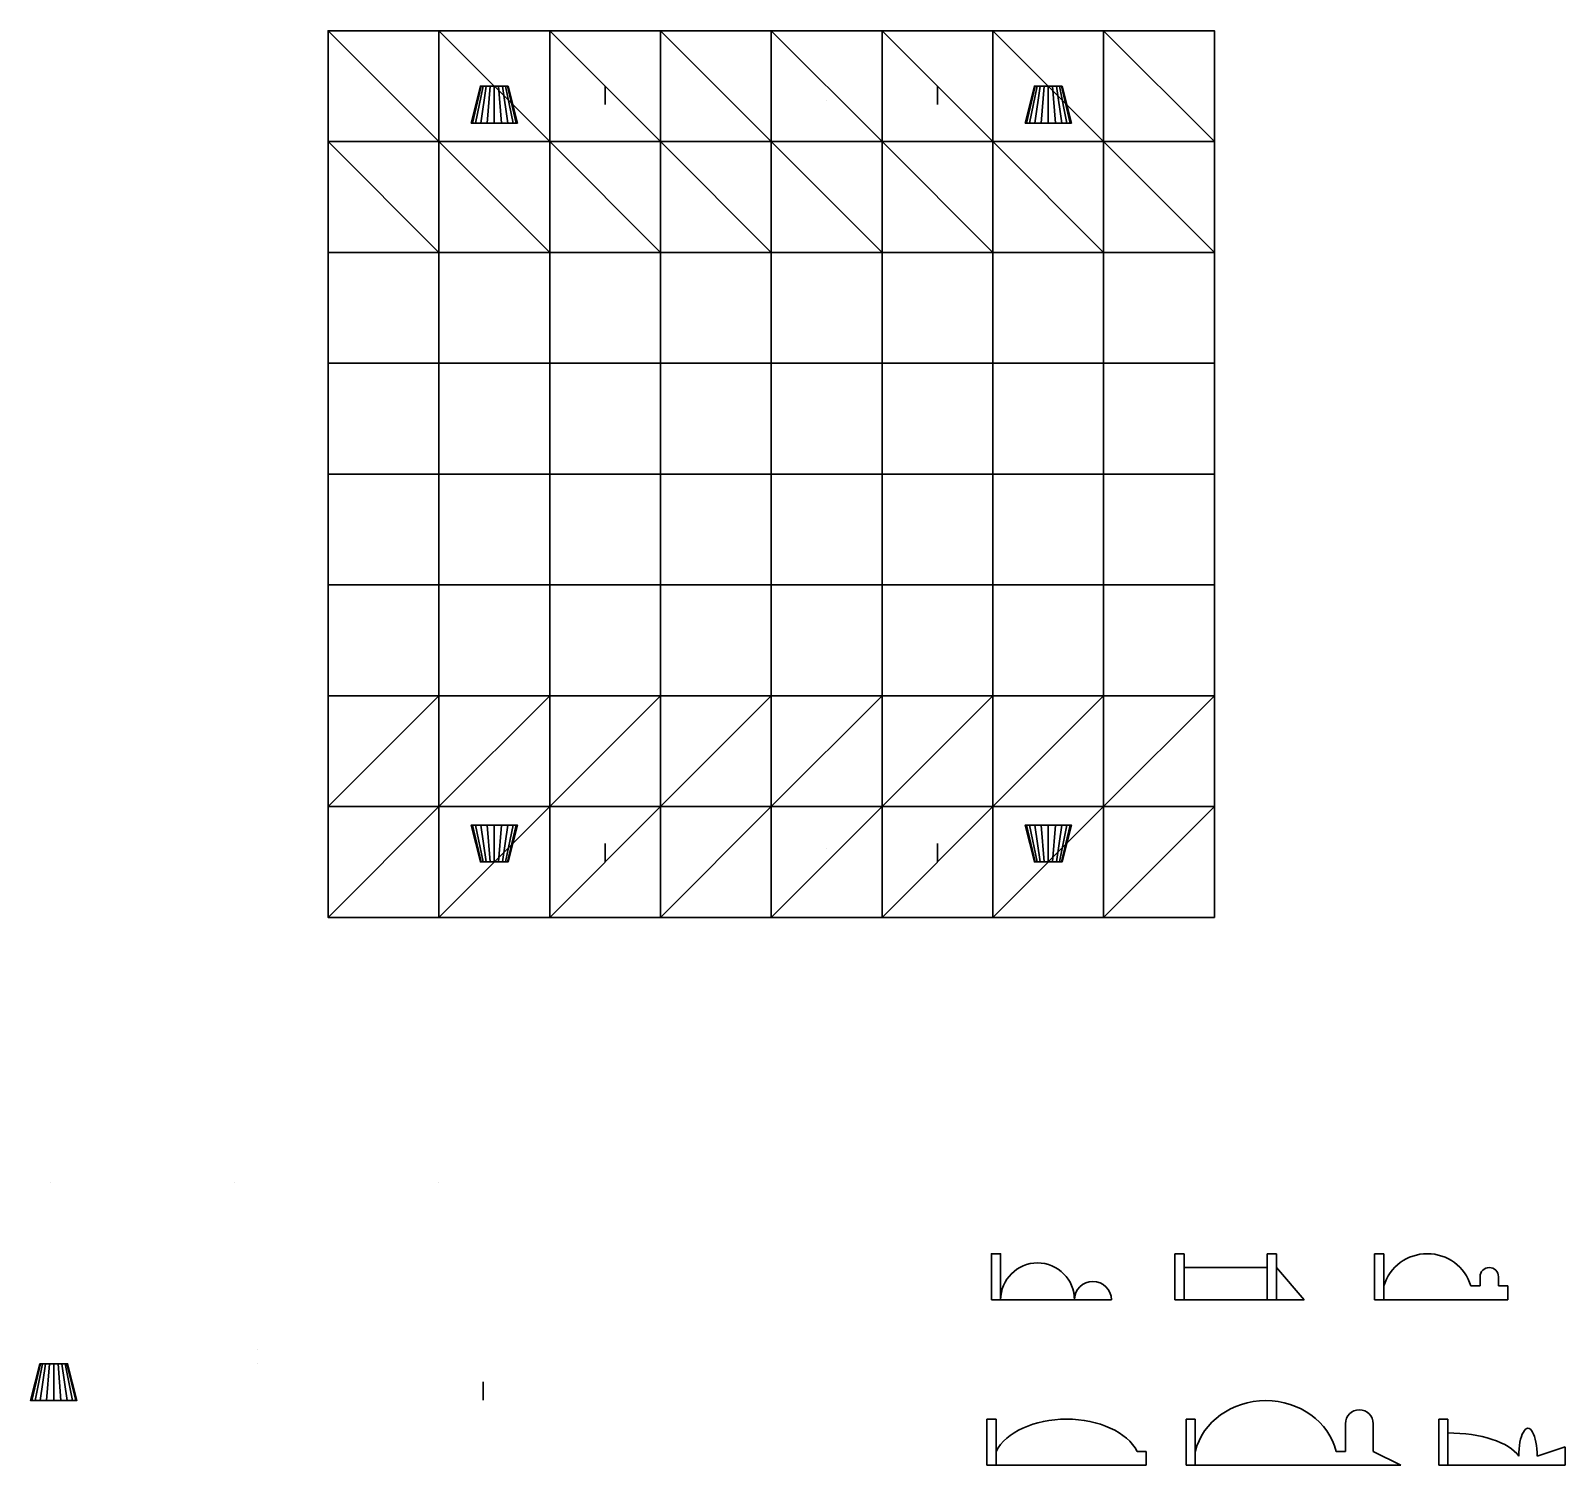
# Model space of a CAD drawing. Extents: x -201 to -35, y -31 to 124.
import ezdxf

# ---------------------------------------------------------------- set-up
doc = ezdxf.new("R2010")
doc.units = 12
doc.header["$LTSCALE"] = 3
doc.layers.get('0').update_dxf_attribs({"lineweight": 30})

msp = doc.modelspace()

# ---------------------------------------------------------------- linework, layer by layer
at = {"ltscale": 0.05}
for p, q in [((-168.64, 124.45), (-156.64, 112.45)), ((-156.64, 124.45), (-144.64, 112.45)), ((-144.64, 124.45), (-132.64, 112.45)), ((-132.64, 124.45), (-120.64, 112.45)), ((-120.64, 124.45), (-108.64, 112.45)), ((-108.64, 124.45), (-96.64, 112.45)), ((-96.64, 124.45), (-84.64, 112.45)), ((-84.64, 124.45), (-72.64, 112.45)), ((-168.64, 112.45), (-156.64, 100.45)), ((-156.64, 112.45), (-144.64, 100.45)), ((-144.64, 112.45), (-132.64, 100.45)), ((-132.64, 112.45), (-120.64, 100.45)), ((-120.64, 112.45), (-108.64, 100.45)), ((-108.64, 112.45), (-96.64, 100.45)), ((-96.64, 112.45), (-84.64, 100.45)), ((-84.64, 112.45), (-72.64, 100.45)), ((-168.64, 40.45), (-156.64, 52.45)), ((-156.64, 40.45), (-144.64, 52.45)), ((-144.64, 40.45), (-132.64, 52.45)), ((-132.64, 40.45), (-120.64, 52.45)), ((-120.64, 40.45), (-108.64, 52.45)), ((-108.64, 40.45), (-96.64, 52.45)), ((-96.64, 40.45), (-84.64, 52.45)), ((-84.64, 40.45), (-72.64, 52.45)), ((-168.64, 28.45), (-156.64, 40.45)), ((-156.64, 28.45), (-144.64, 40.45)), ((-144.64, 28.45), (-132.64, 40.45)), ((-132.64, 28.45), (-120.64, 40.45)), ((-120.64, 28.45), (-108.64, 40.45)), ((-108.64, 28.45), (-96.64, 40.45)), ((-96.64, 28.45), (-84.64, 40.45)), ((-84.64, 28.45), (-72.64, 40.45)), ((-75.93, -7.96), (-76.93, -7.96)), ((-76.93, -7.96), (-76.93, -12.96)), ((-75.93, -9.46), (-75.93, -7.96)), ((-65.93, -7.96), (-66.93, -7.96)), ((-66.93, -7.96), (-66.93, -12.96)), ((-65.93, -9.46), (-65.93, -7.96)), ((-54.3, -7.96), (-55.3, -7.96)), ((-55.3, -7.96), (-55.3, -12.96)), ((-54.3, -9.46), (-54.3, -7.96)), ((-75.93, -9.46), (-75.93, -12.96)), ((-75.93, -9.46), (-66.93, -9.46)), ((-66.93, -9.46), (-66.93, -12.96)), ((-65.93, -9.46), (-65.93, -12.96)), ((-62.93, -12.96), (-65.93, -9.46)), ((-54.3, -9.46), (-54.3, -12.96)), ((-40.87, -11.46), (-40.87, -12.96)), ((-96.8, -12.96), (-95.8, -12.96)), ((-95.8, -12.96), (-83.8, -12.96)), ((-76.93, -12.96), (-75.93, -12.96)), ((-75.93, -12.96), (-62.93, -12.96)), ((-66.93, -12.96), (-65.93, -12.96)), ((-65.93, -12.96), (-62.93, -12.96)), ((-55.3, -12.96), (-54.3, -12.96)), ((-54.3, -12.96), (-40.87, -12.96)), ((-96.28, -25.87), (-97.28, -25.87)), ((-97.28, -25.87), (-97.28, -30.87)), ((-96.28, -27.37), (-96.28, -25.87)), ((-74.71, -25.87), (-75.71, -25.87)), ((-75.71, -25.87), (-75.71, -30.87)), ((-74.71, -27.37), (-74.71, -25.87)), ((-58.45, -29.37), (-58.45, -26.37)), ((-55.45, -26.37), (-55.45, -29.37)), ((-47.35, -25.87), (-48.35, -25.87)), ((-48.35, -25.87), (-48.35, -30.87)), ((-47.35, -27.37), (-47.35, -25.87)), ((-96.28, -27.37), (-96.28, -30.87)), ((-74.71, -27.37), (-74.71, -30.87)), ((-47.35, -27.37), (-47.35, -30.87)), ((-80.02, -29.37), (-80.02, -30.87)), ((-52.45, -30.87), (-55.45, -29.37)), ((-34.64, -28.87), (-37.68, -29.87)), ((-34.64, -30.87), (-34.64, -28.87)), ((-97.28, -30.87), (-96.28, -30.87)), ((-96.28, -30.87), (-80.02, -30.87)), ((-75.71, -30.87), (-74.71, -30.87)), ((-74.71, -30.87), (-58.45, -30.87)), ((-55.45, -30.87), (-58.45, -30.87)), ((-55.45, -30.87), (-52.45, -30.87)), ((-48.35, -30.87), (-34.64, -30.87)), ((-48.35, -30.87), (-47.35, -30.87))]:
    msp.add_line(p, q, dxfattribs=at)
at = {"ltscale": 0.05, "extrusion": (-1, -2.71926e-32, 6.12323e-17)}
for p, q in [((-162.64, 118.45), (-162.64, 118.45, 13)), ((-162.64, 118.45, -1), (-162.64, 118.45)), ((-162.64, 118.45, 9), (-162.64, 118.45, 10)), ((-162.64, 118.45, 10), (-162.64, 118.45, 13)), ((-150.64, 118.45), (-150.64, 118.45, 16.26)), ((-150.64, 118.45, -1), (-150.64, 118.45)), ((-138.64, 118.45, -1), (-138.64, 118.45, 12.71)), ((-138.64, 118.45, 12.71), (-138.64, 116.45, 12.71)), ((-138.64, 118.45, -1), (-138.64, 118.45)), ((-126.64, 118.45), (-126.64, 118.45, 13.42)), ((-126.64, 118.45, -1), (-126.64, 118.45)), ((-114.64, 118.45), (-114.64, 118.45, 16.26)), ((-114.64, 118.45, 19.26), (-114.64, 118.45, 16.26)), ((-114.64, 118.45, 19.26), (-114.64, 118.45, 22.26)), ((-114.64, 118.45, -1), (-114.64, 118.45)), ((-102.64, 118.45, -1), (-102.64, 118.45, 12.71)), ((-102.64, 118.45, 12.71), (-102.64, 116.45, 12.71)), ((-102.64, 118.45, -1), (-102.64, 118.45)), ((-90.64, 118.45), (-90.64, 118.45, 16.26)), ((-90.64, 118.45, -1), (-90.64, 118.45)), ((-78.64, 118.45, 1), (-78.64, 118.45, 14)), ((-78.64, 118.45), (-78.64, 118.45, 1)), ((-78.64, 118.45, 10), (-78.64, 118.45, 11)), ((-78.64, 118.45, 11), (-78.64, 118.45, 14)), ((-162.64, 106.45, -1), (-162.64, 106.45)), ((-162.64, 106.45), (-162.64, 106.45, 12)), ((-150.64, 106.45, -1), (-150.64, 106.45)), ((-150.64, 106.45), (-150.64, 106.45, 12)), ((-138.64, 106.45, -1), (-138.64, 106.45)), ((-138.64, 106.45), (-138.64, 106.45, 12)), ((-126.64, 106.45, -1), (-126.64, 106.45)), ((-126.64, 106.45), (-126.64, 106.45, 12)), ((-114.64, 106.45, -1), (-114.64, 106.45)), ((-114.64, 106.45), (-114.64, 106.45, 12)), ((-102.64, 106.45, -1), (-102.64, 106.45)), ((-102.64, 106.45), (-102.64, 106.45, 12)), ((-90.64, 106.45, -1), (-90.64, 106.45)), ((-90.64, 106.45), (-90.64, 106.45, 12)), ((-78.64, 106.45, -1), (-78.64, 106.45)), ((-78.64, 106.45), (-78.64, 106.45, 12))]:
    msp.add_line(p, q, dxfattribs=at)
at = {"ltscale": 0.05, "extrusion": (1, 2.71926e-32, -6.12323e-17)}
for p, q in [((-150.64, 116.95, 17.26), (-150.64, 116.95, 17.26)), ((-114.64, 116.95, 16.26), (-114.64, 116.95, 16.26)), ((-90.64, 116.95, 17.26), (-90.64, 116.95, 17.26))]:
    msp.add_line(p, q, dxfattribs=at)
at = {"ltscale": 0.05, "extrusion": (-1, 0, 6.12323e-17)}
for p, q in [((-162.64, 46.45, -1), (-162.64, 46.45)), ((-162.64, 46.45), (-162.64, 46.45, 12)), ((-150.64, 46.45, -1), (-150.64, 46.45)), ((-150.64, 46.45), (-150.64, 46.45, 12)), ((-138.64, 46.45, -1), (-138.64, 46.45)), ((-138.64, 46.45), (-138.64, 46.45, 12)), ((-126.64, 46.45, -1), (-126.64, 46.45)), ((-126.64, 46.45), (-126.64, 46.45, 12)), ((-114.64, 46.45, -1), (-114.64, 46.45)), ((-114.64, 46.45), (-114.64, 46.45, 12)), ((-102.64, 46.45, -1), (-102.64, 46.45)), ((-102.64, 46.45), (-102.64, 46.45, 12)), ((-90.64, 46.45, -1), (-90.64, 46.45)), ((-90.64, 46.45), (-90.64, 46.45, 12)), ((-78.64, 46.45, -1), (-78.64, 46.45)), ((-78.64, 46.45), (-78.64, 46.45, 12)), ((-138.64, 34.45, 12.71), (-138.64, 36.45, 12.71)), ((-102.64, 34.45, 12.71), (-102.64, 36.45, 12.71)), ((-162.64, 34.45), (-162.64, 34.45, 13)), ((-162.64, 34.45, -1), (-162.64, 34.45)), ((-162.64, 34.45, 9), (-162.64, 34.45, 10)), ((-162.64, 34.45, 10), (-162.64, 34.45, 13)), ((-150.64, 34.45), (-150.64, 34.45, 16.26)), ((-150.64, 34.45, -1), (-150.64, 34.45)), ((-138.64, 34.45, -1), (-138.64, 34.45, 12.71)), ((-138.64, 34.45, -1), (-138.64, 34.45)), ((-126.64, 34.45), (-126.64, 34.45, 13.42)), ((-126.64, 34.45, -1), (-126.64, 34.45)), ((-114.64, 34.45), (-114.64, 34.45, 16.26)), ((-114.64, 34.45, 19.26), (-114.64, 34.45, 16.26)), ((-114.64, 34.45, 19.26), (-114.64, 34.45, 22.26)), ((-114.64, 34.45, -1), (-114.64, 34.45)), ((-102.64, 34.45, -1), (-102.64, 34.45, 12.71)), ((-102.64, 34.45, -1), (-102.64, 34.45)), ((-90.64, 34.45), (-90.64, 34.45, 16.26)), ((-90.64, 34.45, -1), (-90.64, 34.45)), ((-78.64, 34.45, 1), (-78.64, 34.45, 14)), ((-78.64, 34.45), (-78.64, 34.45, 1)), ((-78.64, 34.45, 10), (-78.64, 34.45, 11)), ((-78.64, 34.45, 11), (-78.64, 34.45, 14)), ((-198.73, -0.28, -5), (-198.73, -0.28, -4)), ((-198.73, -0.28, -4), (-198.73, -0.28, 8)), ((-178.81, -0.28, -4.05), (-178.81, -0.28, 8.95)), ((-178.81, -0.28, -5.05), (-178.81, -0.28, -4.05)), ((-178.81, -0.28, 4.95), (-178.81, -0.28, 5.95)), ((-178.81, -0.28, 5.95), (-178.81, -0.28, 8.95)), ((-156.71, -0.28, -4.52), (-156.71, -0.28, 8.9)), ((-156.71, -0.28, -5.52), (-156.71, -0.28, -4.52)), ((-176.29, -19.87, -8.13), (-176.29, -19.87, 8.13)), ((-176.29, -19.87, 11.13), (-176.29, -19.87, 8.13)), ((-176.29, -19.87, 11.13), (-176.29, -19.87, 14.13)), ((-176.29, -19.87, -9.13), (-176.29, -19.87, -8.13)), ((-151.83, -23.82, 12.71), (-151.83, -21.82, 12.71)), ((-151.83, -23.82, -1), (-151.83, -23.82, 12.71)), ((-151.83, -23.82, -1), (-151.83, -23.82))]:
    msp.add_line(p, q, dxfattribs=at)
at = {"ltscale": 0.05, "extrusion": (1, 0, -6.12323e-17)}
for p, q in [((-150.64, 35.95, 17.26), (-150.64, 35.95, 17.26)), ((-114.64, 35.95, 16.26), (-114.64, 35.95, 16.26)), ((-90.64, 35.95, 17.26), (-90.64, 35.95, 17.26)), ((-176.29, -18.37, 8.13), (-176.29, -18.37, 8.13))]:
    msp.add_line(p, q, dxfattribs=at)
at = {"ltscale": 0.05, "extrusion": (0, 0, -1)}
for p, q in [((-95.8, -11.46), (-95.8, -12.96)), ((-75.93, -11.46), (-75.93, -12.96)), ((-65.93, -11.46), (-65.93, -12.96)), ((-54.3, -11.46), (-54.3, -12.96)), ((-44.87, -11.46), (-43.87, -11.46)), ((-44.87, -11.46), (-43.87, -11.46)), ((-43.87, -11.46), (-43.87, -10.46)), ((-41.87, -10.46), (-41.87, -11.46)), ((-41.87, -11.46), (-40.87, -11.46)), ((-96.28, -29.37), (-96.28, -30.87)), ((-81.02, -29.37), (-80.02, -29.37)), ((-81.02, -29.37), (-80.02, -29.37)), ((-80.02, -29.37), (-80.02, -29.37)), ((-74.71, -29.37), (-74.71, -30.87)), ((-59.45, -29.37), (-58.45, -29.37)), ((-59.45, -29.37), (-58.45, -29.37)), ((-58.45, -29.37), (-58.45, -29.37))]:
    msp.add_line(p, q, dxfattribs=at)
at = {"ltscale": 0.05, "extrusion": (1, -1.22465e-16, 6.12323e-17)}
for p, q in [((-198.36, -19.87, -7.63), (-198.36, -19.87, 8.63)), ((-198.36, -19.87, -8.63), (-198.36, -19.87, -7.63))]:
    msp.add_line(p, q, dxfattribs=at)
at = {"ltscale": 0.05, "extrusion": (-1, 1.22465e-16, -6.12323e-17)}
msp.add_line((-198.36, -21.37, 9.63), (-198.36, -21.37, 9.63), dxfattribs=at)
at = {"ltscale": 0.05}
for points in [[(-168.64, 124.45), (-156.64, 124.45), (-156.64, 112.45), (-168.64, 112.45)], [(-168.64, 112.45), (-156.64, 112.45), (-156.64, 124.45), (-168.64, 124.45)], [(-156.64, 124.45), (-144.64, 124.45), (-144.64, 112.45), (-156.64, 112.45)], [(-156.64, 112.45), (-144.64, 112.45), (-144.64, 124.45), (-156.64, 124.45)], [(-144.64, 124.45), (-132.64, 124.45), (-132.64, 112.45), (-144.64, 112.45)], [(-144.64, 112.45), (-132.64, 112.45), (-132.64, 124.45), (-144.64, 124.45)], [(-132.64, 124.45), (-120.64, 124.45), (-120.64, 112.45), (-132.64, 112.45)], [(-132.64, 112.45), (-120.64, 112.45), (-120.64, 124.45), (-132.64, 124.45)], [(-120.64, 124.45), (-108.64, 124.45), (-108.64, 112.45), (-120.64, 112.45)], [(-120.64, 112.45), (-108.64, 112.45), (-108.64, 124.45), (-120.64, 124.45)], [(-108.64, 124.45), (-96.64, 124.45), (-96.64, 112.45), (-108.64, 112.45)], [(-108.64, 112.45), (-96.64, 112.45), (-96.64, 124.45), (-108.64, 124.45)], [(-96.64, 124.45), (-84.64, 124.45), (-84.64, 112.45), (-96.64, 112.45)], [(-96.64, 112.45), (-84.64, 112.45), (-84.64, 124.45), (-96.64, 124.45)], [(-84.64, 124.45), (-72.64, 124.45), (-72.64, 112.45), (-84.64, 112.45)], [(-84.64, 112.45), (-72.64, 112.45), (-72.64, 124.45), (-84.64, 124.45)], [(-168.64, 112.45), (-156.64, 112.45), (-156.64, 100.45), (-168.64, 100.45)], [(-168.64, 100.45), (-156.64, 100.45), (-156.64, 112.45), (-168.64, 112.45)], [(-156.64, 112.45), (-144.64, 112.45), (-144.64, 100.45), (-156.64, 100.45)], [(-156.64, 100.45), (-144.64, 100.45), (-144.64, 112.45), (-156.64, 112.45)], [(-144.64, 112.45), (-132.64, 112.45), (-132.64, 100.45), (-144.64, 100.45)], [(-144.64, 100.45), (-132.64, 100.45), (-132.64, 112.45), (-144.64, 112.45)], [(-132.64, 112.45), (-120.64, 112.45), (-120.64, 100.45), (-132.64, 100.45)], [(-132.64, 100.45), (-120.64, 100.45), (-120.64, 112.45), (-132.64, 112.45)], [(-120.64, 112.45), (-108.64, 112.45), (-108.64, 100.45), (-120.64, 100.45)], [(-120.64, 100.45), (-108.64, 100.45), (-108.64, 112.45), (-120.64, 112.45)], [(-108.64, 112.45), (-96.64, 112.45), (-96.64, 100.45), (-108.64, 100.45)], [(-108.64, 100.45), (-96.64, 100.45), (-96.64, 112.45), (-108.64, 112.45)], [(-96.64, 112.45), (-84.64, 112.45), (-84.64, 100.45), (-96.64, 100.45)], [(-96.64, 100.45), (-84.64, 100.45), (-84.64, 112.45), (-96.64, 112.45)], [(-84.64, 112.45), (-72.64, 112.45), (-72.64, 100.45), (-84.64, 100.45)], [(-84.64, 100.45), (-72.64, 100.45), (-72.64, 112.45), (-84.64, 112.45)], [(-168.64, 100.45), (-156.64, 100.45), (-156.64, 88.45), (-168.64, 88.45)], [(-168.64, 88.45), (-156.64, 88.45), (-156.64, 100.45), (-168.64, 100.45)], [(-156.64, 100.45), (-144.64, 100.45), (-144.64, 88.45), (-156.64, 88.45)], [(-156.64, 88.45), (-144.64, 88.45), (-144.64, 100.45), (-156.64, 100.45)], [(-144.64, 100.45), (-132.64, 100.45), (-132.64, 88.45), (-144.64, 88.45)], [(-144.64, 88.45), (-132.64, 88.45), (-132.64, 100.45), (-144.64, 100.45)], [(-132.64, 100.45), (-120.64, 100.45), (-120.64, 88.45), (-132.64, 88.45)], [(-132.64, 88.45), (-120.64, 88.45), (-120.64, 100.45), (-132.64, 100.45)], [(-120.64, 100.45), (-108.64, 100.45), (-108.64, 88.45), (-120.64, 88.45)], [(-120.64, 88.45), (-108.64, 88.45), (-108.64, 100.45), (-120.64, 100.45)], [(-108.64, 100.45), (-96.64, 100.45), (-96.64, 88.45), (-108.64, 88.45)], [(-108.64, 88.45), (-96.64, 88.45), (-96.64, 100.45), (-108.64, 100.45)], [(-96.64, 100.45), (-84.64, 100.45), (-84.64, 88.45), (-96.64, 88.45)], [(-96.64, 88.45), (-84.64, 88.45), (-84.64, 100.45), (-96.64, 100.45)], [(-84.64, 100.45), (-72.64, 100.45), (-72.64, 88.45), (-84.64, 88.45)], [(-84.64, 88.45), (-72.64, 88.45), (-72.64, 100.45), (-84.64, 100.45)], [(-168.64, 88.45), (-156.64, 88.45), (-156.64, 76.45), (-168.64, 76.45)], [(-168.64, 76.45), (-156.64, 76.45), (-156.64, 88.45), (-168.64, 88.45)], [(-156.64, 88.45), (-144.64, 88.45), (-144.64, 76.45), (-156.64, 76.45)], [(-156.64, 76.45), (-144.64, 76.45), (-144.64, 88.45), (-156.64, 88.45)], [(-144.64, 88.45), (-132.64, 88.45), (-132.64, 76.45), (-144.64, 76.45)], [(-144.64, 76.45), (-132.64, 76.45), (-132.64, 88.45), (-144.64, 88.45)], [(-132.64, 88.45), (-120.64, 88.45), (-120.64, 76.45), (-132.64, 76.45)], [(-132.64, 76.45), (-120.64, 76.45), (-120.64, 88.45), (-132.64, 88.45)], [(-120.64, 88.45), (-108.64, 88.45), (-108.64, 76.45), (-120.64, 76.45)], [(-120.64, 76.45), (-108.64, 76.45), (-108.64, 88.45), (-120.64, 88.45)], [(-108.64, 88.45), (-96.64, 88.45), (-96.64, 76.45), (-108.64, 76.45)], [(-108.64, 76.45), (-96.64, 76.45), (-96.64, 88.45), (-108.64, 88.45)], [(-96.64, 88.45), (-84.64, 88.45), (-84.64, 76.45), (-96.64, 76.45)], [(-96.64, 76.45), (-84.64, 76.45), (-84.64, 88.45), (-96.64, 88.45)], [(-84.64, 88.45), (-72.64, 88.45), (-72.64, 76.45), (-84.64, 76.45)], [(-168.64, 76.45), (-156.64, 76.45), (-156.64, 64.45), (-168.64, 64.45)], [(-168.64, 64.45), (-156.64, 64.45), (-156.64, 76.45), (-168.64, 76.45)], [(-156.64, 76.45), (-144.64, 76.45), (-144.64, 64.45), (-156.64, 64.45)], [(-156.64, 64.45), (-144.64, 64.45), (-144.64, 76.45), (-156.64, 76.45)], [(-144.64, 76.45), (-132.64, 76.45), (-132.64, 64.45), (-144.64, 64.45)], [(-144.64, 64.45), (-132.64, 64.45), (-132.64, 76.45), (-144.64, 76.45)], [(-132.64, 76.45), (-120.64, 76.45), (-120.64, 64.45), (-132.64, 64.45)], [(-132.64, 64.45), (-120.64, 64.45), (-120.64, 76.45), (-132.64, 76.45)], [(-120.64, 76.45), (-108.64, 76.45), (-108.64, 64.45), (-120.64, 64.45)], [(-120.64, 64.45), (-108.64, 64.45), (-108.64, 76.45), (-120.64, 76.45)], [(-108.64, 76.45), (-96.64, 76.45), (-96.64, 64.45), (-108.64, 64.45)], [(-108.64, 64.45), (-96.64, 64.45), (-96.64, 76.45), (-108.64, 76.45)], [(-96.64, 76.45), (-84.64, 76.45), (-84.64, 64.45), (-96.64, 64.45)], [(-84.64, 76.45), (-72.64, 76.45), (-72.64, 64.45), (-84.64, 64.45)], [(-168.64, 64.45), (-156.64, 64.45), (-156.64, 52.45), (-168.64, 52.45)], [(-168.64, 52.45), (-156.64, 52.45), (-156.64, 64.45), (-168.64, 64.45)], [(-156.64, 64.45), (-144.64, 64.45), (-144.64, 52.45), (-156.64, 52.45)], [(-156.64, 52.45), (-144.64, 52.45), (-144.64, 64.45), (-156.64, 64.45)], [(-144.64, 64.45), (-132.64, 64.45), (-132.64, 52.45), (-144.64, 52.45)], [(-144.64, 52.45), (-132.64, 52.45), (-132.64, 64.45), (-144.64, 64.45)], [(-132.64, 64.45), (-120.64, 64.45), (-120.64, 52.45), (-132.64, 52.45)], [(-132.64, 52.45), (-120.64, 52.45), (-120.64, 64.45), (-132.64, 64.45)], [(-120.64, 64.45), (-108.64, 64.45), (-108.64, 52.45), (-120.64, 52.45)], [(-120.64, 52.45), (-108.64, 52.45), (-108.64, 64.45), (-120.64, 64.45)], [(-108.64, 64.45), (-96.64, 64.45), (-96.64, 52.45), (-108.64, 52.45)], [(-96.64, 64.45), (-84.64, 64.45), (-84.64, 52.45), (-96.64, 52.45)], [(-84.64, 64.45), (-72.64, 64.45), (-72.64, 52.45), (-84.64, 52.45)], [(-168.64, 52.45), (-156.64, 52.45), (-156.64, 40.45), (-168.64, 40.45)], [(-168.64, 40.45), (-156.64, 40.45), (-156.64, 52.45), (-168.64, 52.45)], [(-156.64, 52.45), (-144.64, 52.45), (-144.64, 40.45), (-156.64, 40.45)], [(-156.64, 40.45), (-144.64, 40.45), (-144.64, 52.45), (-156.64, 52.45)], [(-144.64, 52.45), (-132.64, 52.45), (-132.64, 40.45), (-144.64, 40.45)], [(-144.64, 40.45), (-132.64, 40.45), (-132.64, 52.45), (-144.64, 52.45)], [(-132.64, 52.45), (-120.64, 52.45), (-120.64, 40.45), (-132.64, 40.45)], [(-132.64, 40.45), (-120.64, 40.45), (-120.64, 52.45), (-132.64, 52.45)], [(-120.64, 52.45), (-108.64, 52.45), (-108.64, 40.45), (-120.64, 40.45)], [(-108.64, 52.45), (-96.64, 52.45), (-96.64, 40.45), (-108.64, 40.45)], [(-96.64, 52.45), (-84.64, 52.45), (-84.64, 40.45), (-96.64, 40.45)], [(-84.64, 52.45), (-72.64, 52.45), (-72.64, 40.45), (-84.64, 40.45)], [(-168.64, 40.45), (-156.64, 40.45), (-156.64, 28.45), (-168.64, 28.45)], [(-156.64, 40.45), (-144.64, 40.45), (-144.64, 28.45), (-156.64, 28.45)], [(-156.64, 28.45), (-144.64, 28.45), (-144.64, 40.45), (-156.64, 40.45)], [(-144.64, 40.45), (-132.64, 40.45), (-132.64, 28.45), (-144.64, 28.45)], [(-144.64, 28.45), (-132.64, 28.45), (-132.64, 40.45), (-144.64, 40.45)], [(-132.64, 40.45), (-120.64, 40.45), (-120.64, 28.45), (-132.64, 28.45)], [(-120.64, 40.45), (-108.64, 40.45), (-108.64, 28.45), (-120.64, 28.45)], [(-108.64, 40.45), (-96.64, 40.45), (-96.64, 28.45), (-108.64, 28.45)], [(-96.64, 40.45), (-84.64, 40.45), (-84.64, 28.45), (-96.64, 28.45)], [(-84.64, 40.45), (-72.64, 40.45), (-72.64, 28.45), (-84.64, 28.45)]]:
    msp.add_lwpolyline(points, close=True, dxfattribs=at)
msp.add_lwpolyline([(-83.8, -12.96, 1), (-87.8, -12.96, 1), (-95.8, -12.96), (-95.8, -9.46), (-95.8, -7.96), (-96.8, -7.96), (-96.8, -12.96)], format="xyb", dxfattribs=at)
at = {"ltscale": 0.05, "extrusion": (0, -1, 6.12323e-17)}
for centre, radius in [((-150.64, 17.26, -118.45), 1.5), ((-90.64, 17.26, -118.45), 1.5), ((-150.64, 17.26, -114.45), 2.5), ((-90.64, 17.26, -114.45), 2.5)]:
    msp.add_circle(centre, radius, dxfattribs=at)
at = {"ltscale": 0.05, "extrusion": (0, 1, 5.05322e-16)}
for centre, radius in [((150.64, 17.26, 38.45), 2.5), ((90.64, 17.26, 38.45), 2.5), ((150.64, 17.26, 34.45), 1.5), ((90.64, 17.26, 34.45), 1.5)]:
    msp.add_circle(centre, radius, dxfattribs=at)
at = {"ltscale": 0.05, "extrusion": (-1.22465e-16, -1, 5.05322e-16)}
for centre, radius in [((-198.36, 9.63, 19.87), 1.5), ((-198.36, 9.63, 23.87), 2.5)]:
    msp.add_circle(centre, radius, dxfattribs=at)
at = {"ltscale": 0.05}
for centre, radius, start, end in [((-49.58, -12.88), 4.92, 16.7791, 163.2209), ((-56.95, -26.37), 1.5, 0, 180)]:
    msp.add_arc(centre, radius, start, end, dxfattribs=at)
at = {"ltscale": 0.05, "extrusion": (0, 0, -1)}
msp.add_arc((42.87, -10.46), 1, 0, 180, dxfattribs=at)
for centre, major_axis, ratio, start_param, end_param in [((-67.08, -30.87), (-7.81, 0), 0.895942, 0.21596, 2.925632), ((-88.65, -30.87), (-8, 0), 0.625, 0.304693, 2.8369)]:
    msp.add_ellipse(centre, major_axis=major_axis, ratio=ratio, start_param=start_param, end_param=end_param, dxfattribs=at)
at = {"ltscale": 0.05}
for centre, major_axis, ratio, start_param, end_param in [((-47.35, -30.87), (8, 0), 0.4375, 0.289752, 1.570796), ((-38.68, -29.87), (0, -3), 0.333333, 1.570796, 4.712389)]:
    msp.add_ellipse(centre, major_axis=major_axis, ratio=ratio, start_param=start_param, end_param=end_param, dxfattribs=at)

# ---------------------------------------------------------------- meshes
mesh = msp.add_polymesh((2, 20), dxfattribs=dict(at, n_close=True))
for k, corner in enumerate([(-149.14, 118.45, 17.26), (-149.21, 118.45, 17.73), (-149.42, 118.45, 18.14), (-149.75, 118.45, 18.48), (-150.17, 118.45, 18.69), (-150.64, 118.45, 18.76), (-151.1, 118.45, 18.69), (-151.52, 118.45, 18.48), (-151.85, 118.45, 18.14), (-152.06, 118.45, 17.73), (-152.14, 118.45, 17.26), (-152.06, 118.45, 16.8), (-151.85, 118.45, 16.38), (-151.52, 118.45, 16.05), (-151.1, 118.45, 15.84), (-150.64, 118.45, 15.76), (-150.17, 118.45, 15.84), (-149.75, 118.45, 16.05), (-149.42, 118.45, 16.38), (-149.21, 118.45, 16.8), (-148.14, 114.45, 17.26), (-148.26, 114.45, 18.04), (-148.61, 114.45, 18.73), (-149.17, 114.45, 19.29), (-149.86, 114.45, 19.64), (-150.64, 114.45, 19.76), (-151.41, 114.45, 19.64), (-152.1, 114.45, 19.29), (-152.66, 114.45, 18.73), (-153.01, 114.45, 18.04), (-153.14, 114.45, 17.26), (-153.01, 114.45, 16.49), (-152.66, 114.45, 15.79), (-152.1, 114.45, 15.24), (-151.41, 114.45, 14.89), (-150.64, 114.45, 14.76), (-149.86, 114.45, 14.89), (-149.17, 114.45, 15.24), (-148.61, 114.45, 15.79), (-148.26, 114.45, 16.49)]):
    mesh.set_mesh_vertex(divmod(k, 20), corner)
mesh = msp.add_polymesh((2, 20), dxfattribs=dict(at, n_close=True))
for k, corner in enumerate([(-89.14, 118.45, 17.26), (-89.21, 118.45, 17.73), (-89.42, 118.45, 18.14), (-89.75, 118.45, 18.48), (-90.17, 118.45, 18.69), (-90.64, 118.45, 18.76), (-91.1, 118.45, 18.69), (-91.52, 118.45, 18.48), (-91.85, 118.45, 18.14), (-92.06, 118.45, 17.73), (-92.14, 118.45, 17.26), (-92.06, 118.45, 16.8), (-91.85, 118.45, 16.38), (-91.52, 118.45, 16.05), (-91.1, 118.45, 15.84), (-90.64, 118.45, 15.76), (-90.17, 118.45, 15.84), (-89.75, 118.45, 16.05), (-89.42, 118.45, 16.38), (-89.21, 118.45, 16.8), (-88.14, 114.45, 17.26), (-88.26, 114.45, 18.04), (-88.61, 114.45, 18.73), (-89.17, 114.45, 19.29), (-89.86, 114.45, 19.64), (-90.64, 114.45, 19.76), (-91.41, 114.45, 19.64), (-92.1, 114.45, 19.29), (-92.66, 114.45, 18.73), (-93.01, 114.45, 18.04), (-93.14, 114.45, 17.26), (-93.01, 114.45, 16.49), (-92.66, 114.45, 15.79), (-92.1, 114.45, 15.24), (-91.41, 114.45, 14.89), (-90.64, 114.45, 14.76), (-89.86, 114.45, 14.89), (-89.17, 114.45, 15.24), (-88.61, 114.45, 15.79), (-88.26, 114.45, 16.49)]):
    mesh.set_mesh_vertex(divmod(k, 20), corner)
mesh = msp.add_polymesh((2, 20), dxfattribs=dict(at, n_close=True))
for k, corner in enumerate([(-149.21, 34.45, 16.8), (-149.42, 34.45, 16.38), (-149.75, 34.45, 16.05), (-150.17, 34.45, 15.84), (-150.64, 34.45, 15.76), (-151.1, 34.45, 15.84), (-151.52, 34.45, 16.05), (-151.85, 34.45, 16.38), (-152.06, 34.45, 16.8), (-152.14, 34.45, 17.26), (-152.06, 34.45, 17.73), (-151.85, 34.45, 18.14), (-151.52, 34.45, 18.48), (-151.1, 34.45, 18.69), (-150.64, 34.45, 18.76), (-150.17, 34.45, 18.69), (-149.75, 34.45, 18.48), (-149.42, 34.45, 18.14), (-149.21, 34.45, 17.73), (-149.14, 34.45, 17.26), (-148.26, 38.45, 16.49), (-148.61, 38.45, 15.79), (-149.17, 38.45, 15.24), (-149.86, 38.45, 14.89), (-150.64, 38.45, 14.76), (-151.41, 38.45, 14.89), (-152.1, 38.45, 15.24), (-152.66, 38.45, 15.79), (-153.01, 38.45, 16.49), (-153.14, 38.45, 17.26), (-153.01, 38.45, 18.04), (-152.66, 38.45, 18.73), (-152.1, 38.45, 19.29), (-151.41, 38.45, 19.64), (-150.64, 38.45, 19.76), (-149.86, 38.45, 19.64), (-149.17, 38.45, 19.29), (-148.61, 38.45, 18.73), (-148.26, 38.45, 18.04), (-148.14, 38.45, 17.26)]):
    mesh.set_mesh_vertex(divmod(k, 20), corner)
mesh = msp.add_polymesh((2, 20), dxfattribs=dict(at, n_close=True))
for k, corner in enumerate([(-89.21, 34.45, 16.8), (-89.42, 34.45, 16.38), (-89.75, 34.45, 16.05), (-90.17, 34.45, 15.84), (-90.64, 34.45, 15.76), (-91.1, 34.45, 15.84), (-91.52, 34.45, 16.05), (-91.85, 34.45, 16.38), (-92.06, 34.45, 16.8), (-92.14, 34.45, 17.26), (-92.06, 34.45, 17.73), (-91.85, 34.45, 18.14), (-91.52, 34.45, 18.48), (-91.1, 34.45, 18.69), (-90.64, 34.45, 18.76), (-90.17, 34.45, 18.69), (-89.75, 34.45, 18.48), (-89.42, 34.45, 18.14), (-89.21, 34.45, 17.73), (-89.14, 34.45, 17.26), (-88.26, 38.45, 16.49), (-88.61, 38.45, 15.79), (-89.17, 38.45, 15.24), (-89.86, 38.45, 14.89), (-90.64, 38.45, 14.76), (-91.41, 38.45, 14.89), (-92.1, 38.45, 15.24), (-92.66, 38.45, 15.79), (-93.01, 38.45, 16.49), (-93.14, 38.45, 17.26), (-93.01, 38.45, 18.04), (-92.66, 38.45, 18.73), (-92.1, 38.45, 19.29), (-91.41, 38.45, 19.64), (-90.64, 38.45, 19.76), (-89.86, 38.45, 19.64), (-89.17, 38.45, 19.29), (-88.61, 38.45, 18.73), (-88.26, 38.45, 18.04), (-88.14, 38.45, 17.26)]):
    mesh.set_mesh_vertex(divmod(k, 20), corner)
mesh = msp.add_polymesh((2, 20), dxfattribs=dict(at, n_close=True))
for k, corner in enumerate([(-199.78, -19.87, 9.17), (-199.57, -19.87, 8.75), (-199.24, -19.87, 8.42), (-198.82, -19.87, 8.2), (-198.36, -19.87, 8.13), (-197.89, -19.87, 8.2), (-197.48, -19.87, 8.42), (-197.14, -19.87, 8.75), (-196.93, -19.87, 9.17), (-196.86, -19.87, 9.63), (-196.93, -19.87, 10.1), (-197.14, -19.87, 10.51), (-197.48, -19.87, 10.85), (-197.89, -19.87, 11.06), (-198.36, -19.87, 11.13), (-198.82, -19.87, 11.06), (-199.24, -19.87, 10.85), (-199.57, -19.87, 10.51), (-199.78, -19.87, 10.1), (-199.86, -19.87, 9.63), (-200.73, -23.87, 8.86), (-200.38, -23.87, 8.16), (-199.83, -23.87, 7.61), (-199.13, -23.87, 7.25), (-198.36, -23.87, 7.13), (-197.58, -23.87, 7.25), (-196.89, -23.87, 7.61), (-196.33, -23.87, 8.16), (-195.98, -23.87, 8.86), (-195.86, -23.87, 9.63), (-195.98, -23.87, 10.4), (-196.33, -23.87, 11.1), (-196.89, -23.87, 11.65), (-197.58, -23.87, 12.01), (-198.36, -23.87, 12.13), (-199.13, -23.87, 12.01), (-199.83, -23.87, 11.65), (-200.38, -23.87, 11.1), (-200.73, -23.87, 10.4), (-200.86, -23.87, 9.63)]):
    mesh.set_mesh_vertex(divmod(k, 20), corner)

doc.saveas('drawing.dxf')
